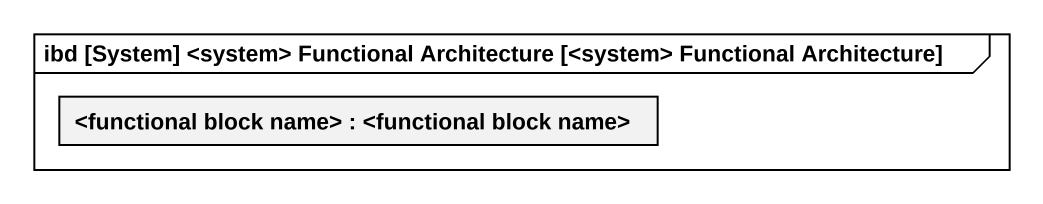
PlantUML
@startuml
mainframe ibd [System] <system> Functional Architecture [<system> Functional Architecture]
rectangle "<functional block name> : <functional block name>" as functional_block_name
@enduml
